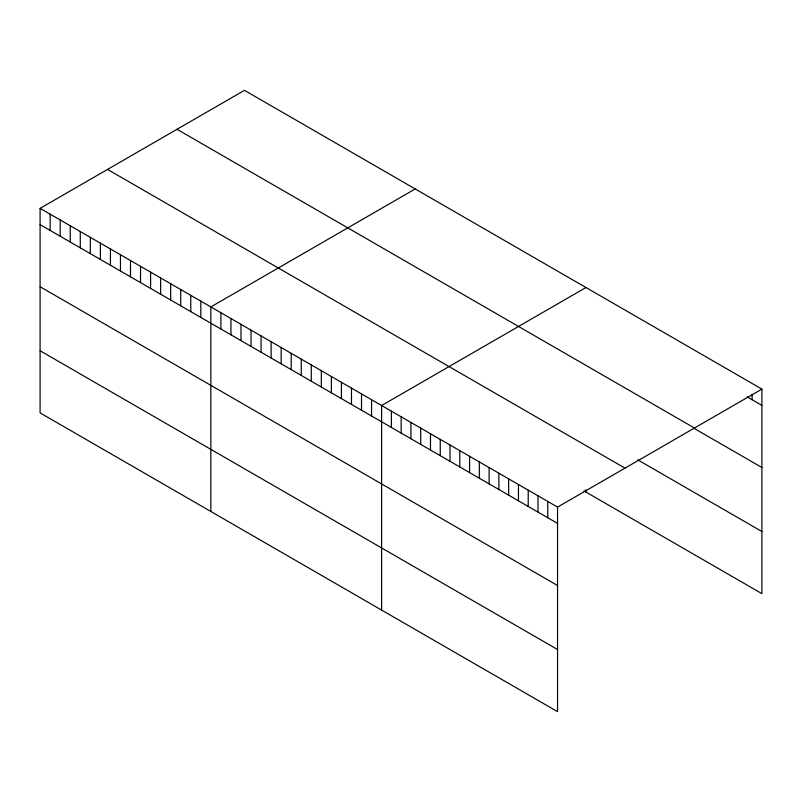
<?xml version="1.0" encoding="UTF-8"?>
<svg xmlns="http://www.w3.org/2000/svg" width="802" height="802" viewBox="0 0 802 802"><rect width="100%" height="100%" fill="white"/><g stroke="black" fill="none" stroke-linecap="round" stroke-linejoin="round"><path stroke-width="1.2" d="M40.1 208.35L557.54 507.085L557.54 711.645L40.1 412.9L40.1 208.35L244.46 90.355L761.9 389.1L761.9 593.65L583.966 490.924M415.215 188.941L210.856 306.925L210.856 511.486M585.971 287.527L381.612 405.511L381.612 610.071M557.54 507.085L761.9 389.1M747.243 396.92L761.9 405.381M177.021 129.292L694.462 428.037M693.479 428.017L761.9 467.516M637.77 459.857L761.9 531.525M107.538 169.412L624.979 468.147M40.1 224.63L557.54 523.375M40.1 286.765L557.54 585.5M40.1 350.775L557.54 649.51M752.126 394.734L752.126 399.737M585.971 489.781L585.971 492.087M547.766 501.44L547.766 517.731M537.992 495.796L537.992 512.087M528.217 490.152L528.217 506.443M518.443 484.518L518.443 500.799M508.668 478.874L508.668 495.155M498.894 473.23L498.894 489.511M489.12 467.586L489.12 483.877M479.345 461.942L479.345 478.233M469.571 456.298L469.571 472.589M459.797 450.654L459.797 466.944M450.022 445.01L450.022 461.3M440.248 439.376L440.248 455.656M430.473 433.732L430.473 450.012M420.699 428.088L420.699 444.368M410.925 422.443L410.925 438.734M401.15 416.799L401.15 433.09M391.386 411.155L391.386 427.446M371.567 399.717L371.567 415.997M361.522 393.912L361.522 410.203M351.476 388.118L351.476 404.408M341.431 382.313L341.431 398.604M331.386 376.519L331.386 392.81M321.341 370.724L321.341 387.005M311.296 364.92L311.296 381.211M301.251 359.126L301.251 375.406M291.206 353.321L291.206 369.612M281.161 347.527L281.161 363.807M271.116 341.722L271.116 358.013M261.071 335.928L261.071 352.208M251.036 330.123L251.036 346.414M240.991 324.329L240.991 340.609M230.946 318.524L230.946 334.815M220.901 312.73L220.901 329.02M200.811 301.131L200.811 317.422M190.766 295.337L190.766 311.617M180.721 289.532L180.721 305.823M170.676 283.738L170.676 300.018M160.631 277.933L160.631 294.224M150.586 272.139L150.586 288.419M140.54 266.334L140.54 282.625M130.495 260.54L130.495 276.82M120.45 254.735L120.45 271.026M110.415 248.941L110.415 265.231M100.37 243.136L100.37 259.427M90.325 237.342L90.325 253.632M80.28 231.537L80.28 247.828M70.235 225.743L70.235 242.034M60.19 219.948L60.19 236.229M50.145 214.144L50.145 230.435"/></g></svg>
